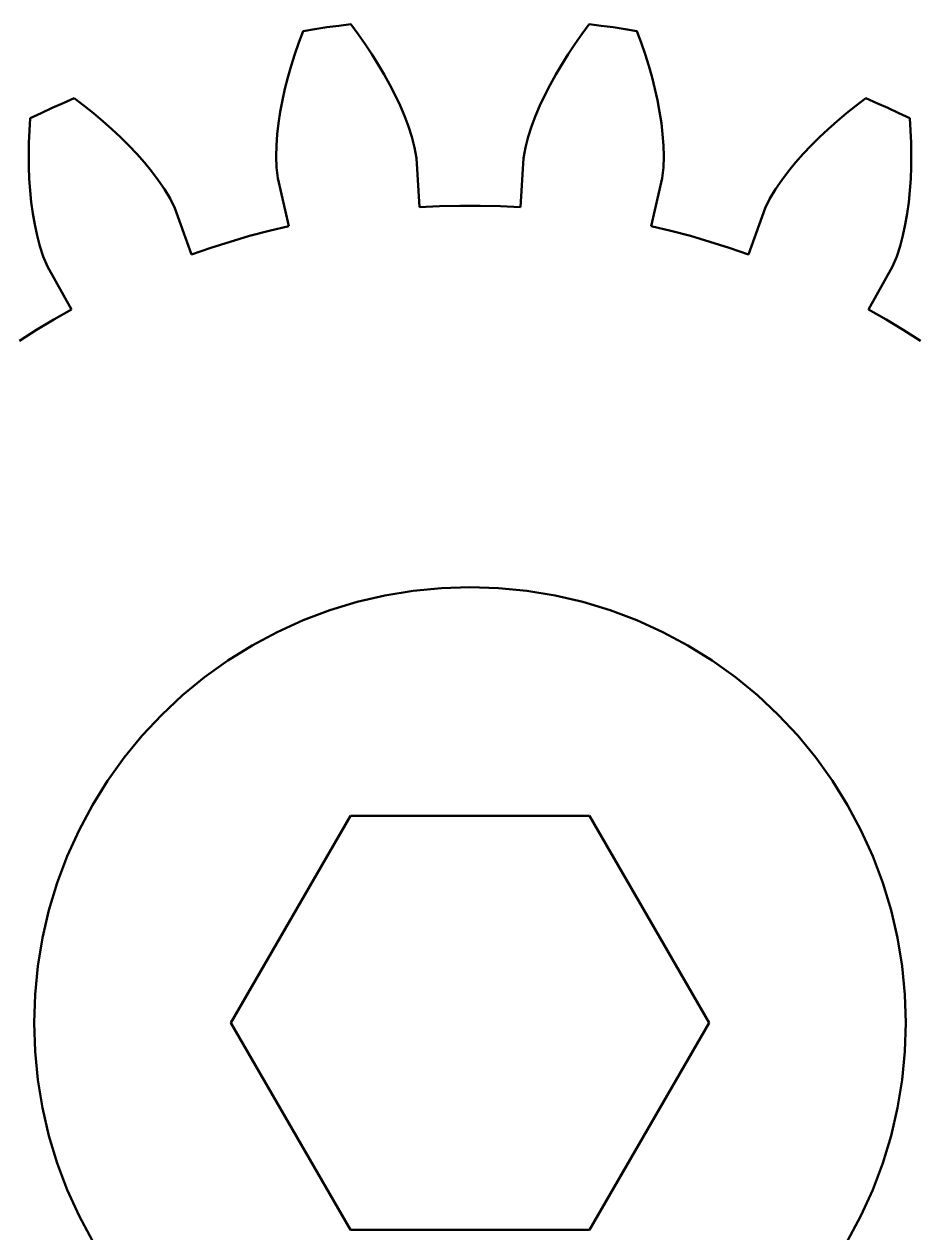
# Model space of a CAD drawing. Header units: millimetres. Extents: x 0 to 297, y 0 to 210.
# Drawn here: x 54.45 to 81.04, y 85.82 to 121.86 of the extents above; entities that cross this region are included whole.
import ezdxf

# ---------------------------------------------------------------- set-up
doc = ezdxf.new("R2010")
doc.units = ezdxf.units.MM
doc.linetypes.add('DASHED', pattern=[1.524, 1.27, -0.254])
doc.layers.add('OCULTA', color=8, linetype='DASHED', lineweight=25)
doc.layers.add('VISIBLE', color=7, linetype='CONTINUOUS', lineweight=50)

msp = doc.modelspace()

# ---------------------------------------------------------------- linework, layer by layer
at = {"layer": 'OCULTA'}
for p, q in [((63.832, 121.819), (64.189, 121.864)), ((64.189, 121.864), (64.409, 121.567)), ((64.189, 121.864), (64.189, 121.864)), ((71.082, 121.567), (71.302, 121.864)), ((71.302, 121.864), (71.659, 121.819)), ((71.302, 121.864), (71.302, 121.864)), ((62.638, 121.313), (62.766, 121.659)), ((62.766, 121.659), (63.12, 121.717)), ((62.766, 121.659), (62.766, 121.659)), ((63.12, 121.717), (63.476, 121.77)), ((63.476, 121.77), (63.832, 121.819)), ((64.409, 121.567), (64.62, 121.269)), ((70.871, 121.269), (71.082, 121.567)), ((71.659, 121.819), (72.015, 121.77)), ((72.015, 121.77), (72.37, 121.717)), ((72.37, 121.717), (72.725, 121.659)), ((72.853, 121.313), (72.725, 121.659)), ((72.725, 121.659), (72.725, 121.659)), ((62.52, 120.967), (62.638, 121.313)), ((64.62, 121.269), (64.82, 120.968)), ((70.671, 120.968), (70.871, 121.269)), ((72.853, 121.313), (72.971, 120.967)), ((62.412, 120.622), (62.52, 120.967)), ((64.82, 120.968), (65.01, 120.665)), ((70.48, 120.665), (70.671, 120.968)), ((73.079, 120.622), (72.971, 120.967)), ((62.315, 120.278), (62.412, 120.622)), ((65.19, 120.361), (65.01, 120.665)), ((70.301, 120.361), (70.48, 120.665)), ((73.176, 120.278), (73.079, 120.622)), ((62.228, 119.935), (62.315, 120.278)), ((65.358, 120.054), (65.19, 120.361)), ((65.515, 119.746), (65.358, 120.054)), ((69.976, 119.746), (70.132, 120.054)), ((70.132, 120.054), (70.301, 120.361)), ((73.262, 119.935), (73.176, 120.278)), ((62.153, 119.594), (62.228, 119.935)), ((65.66, 119.437), (65.515, 119.746)), ((69.831, 119.437), (69.976, 119.746)), ((73.338, 119.594), (73.262, 119.935)), ((54.957, 119.213), (55.283, 119.364)), ((55.283, 119.364), (55.611, 119.512)), ((55.611, 119.512), (55.94, 119.655)), ((55.94, 119.655), (56.235, 119.433)), ((55.94, 119.655), (55.94, 119.655)), ((56.235, 119.433), (56.521, 119.205)), ((62.089, 119.254), (62.153, 119.594)), ((65.791, 119.126), (65.66, 119.437)), ((69.699, 119.126), (69.831, 119.437)), ((73.338, 119.594), (73.401, 119.254)), ((78.969, 119.205), (79.255, 119.433)), ((79.255, 119.433), (79.55, 119.655)), ((79.88, 119.512), (79.55, 119.655)), ((79.55, 119.655), (79.55, 119.655)), ((79.88, 119.512), (80.208, 119.364)), ((80.208, 119.364), (80.534, 119.213)), ((54.607, 118.689), (54.633, 119.058)), ((54.633, 119.058), (54.957, 119.213)), ((54.633, 119.058), (54.633, 119.058)), ((56.799, 118.973), (56.521, 119.205)), ((56.799, 118.973), (57.066, 118.737)), ((62.038, 118.916), (62.089, 119.254)), ((65.791, 119.126), (65.909, 118.813)), ((69.582, 118.813), (69.699, 119.126)), ((73.453, 118.916), (73.401, 119.254)), ((78.424, 118.737), (78.692, 118.973)), ((78.692, 118.973), (78.969, 119.205)), ((80.858, 119.058), (80.534, 119.213)), ((80.858, 119.058), (80.883, 118.689)), ((80.858, 119.058), (80.858, 119.058)), ((54.592, 118.324), (54.607, 118.689)), ((57.324, 118.495), (57.066, 118.737)), ((61.999, 118.581), (62.038, 118.916)), ((66.01, 118.5), (65.909, 118.813)), ((69.481, 118.5), (69.582, 118.813)), ((73.491, 118.581), (73.453, 118.916)), ((78.166, 118.495), (78.424, 118.737)), ((80.899, 118.324), (80.883, 118.689)), ((54.586, 117.963), (54.592, 118.324)), ((57.324, 118.495), (57.572, 118.248)), ((57.81, 117.997), (57.572, 118.248)), ((61.966, 117.918), (61.975, 118.248)), ((61.975, 118.248), (61.999, 118.581)), ((66.092, 118.184), (66.01, 118.5)), ((69.399, 118.184), (69.481, 118.5)), ((73.516, 118.248), (73.491, 118.581)), ((73.525, 117.918), (73.516, 118.248)), ((77.681, 117.997), (77.918, 118.248)), ((77.918, 118.248), (78.166, 118.495)), ((80.905, 117.963), (80.899, 118.324)), ((54.589, 117.605), (54.586, 117.963)), ((57.81, 117.997), (58.035, 117.741)), ((61.976, 117.593), (61.966, 117.918)), ((66.145, 117.867), (66.092, 118.184)), ((69.345, 117.867), (69.399, 118.184)), ((73.515, 117.593), (73.525, 117.918)), ((77.455, 117.741), (77.681, 117.997)), ((80.901, 117.605), (80.905, 117.963)), ((54.603, 117.252), (54.589, 117.605)), ((58.249, 117.48), (58.035, 117.741)), ((62.014, 117.273), (61.976, 117.593)), ((66.236, 116.403), (66.145, 117.867)), ((69.254, 116.403), (69.345, 117.867)), ((73.477, 117.273), (73.515, 117.593)), ((77.241, 117.48), (77.455, 117.741)), ((80.888, 117.252), (80.901, 117.605)), ((54.603, 117.252), (54.627, 116.903)), ((58.249, 117.48), (58.45, 117.213)), ((58.636, 116.94), (58.45, 117.213)), ((62.014, 117.273), (62.339, 115.843)), ((73.151, 115.843), (73.477, 117.273)), ((76.855, 116.94), (77.041, 117.213)), ((77.041, 117.213), (77.241, 117.48)), ((80.864, 116.903), (80.888, 117.252)), ((54.661, 116.559), (54.627, 116.903)), ((58.803, 116.661), (58.636, 116.94)), ((76.688, 116.661), (76.855, 116.94)), ((80.829, 116.559), (80.864, 116.903)), ((54.707, 116.221), (54.661, 116.559)), ((58.803, 116.661), (58.944, 116.372)), ((66.84, 116.433), (67.443, 116.448)), ((67.443, 116.448), (68.047, 116.448)), ((68.047, 116.448), (68.651, 116.433)), ((76.547, 116.372), (76.688, 116.661)), ((80.784, 116.221), (80.829, 116.559)), ((54.765, 115.888), (54.707, 116.221)), ((59.443, 114.993), (58.944, 116.372)), ((66.236, 116.403), (66.84, 116.433)), ((66.236, 116.403), (66.236, 116.403)), ((68.651, 116.433), (69.254, 116.403)), ((69.254, 116.403), (69.254, 116.403)), ((76.047, 114.993), (76.547, 116.372)), ((80.726, 115.888), (80.784, 116.221)), ((54.835, 115.562), (54.765, 115.888)), ((61.752, 115.702), (62.339, 115.843)), ((62.339, 115.843), (62.339, 115.843)), ((73.151, 115.843), (73.739, 115.702)), ((73.151, 115.843), (73.151, 115.843)), ((80.656, 115.562), (80.726, 115.888)), ((54.919, 115.243), (54.835, 115.562)), ((60.014, 115.192), (60.589, 115.376)), ((60.589, 115.376), (61.168, 115.546)), ((61.168, 115.546), (61.752, 115.702)), ((73.739, 115.702), (74.322, 115.546)), ((74.322, 115.546), (74.902, 115.376)), ((74.902, 115.376), (75.477, 115.192)), ((80.571, 115.243), (80.656, 115.562)), ((55.021, 114.934), (54.919, 115.243)), ((59.443, 114.993), (60.014, 115.192)), ((75.477, 115.192), (76.047, 114.993)), ((80.47, 114.934), (80.571, 115.243)), ((55.021, 114.934), (55.147, 114.638)), ((55.862, 113.357), (55.147, 114.638)), ((59.443, 114.993), (59.443, 114.993)), ((76.047, 114.993), (76.047, 114.993)), ((79.629, 113.357), (80.344, 114.638)), ((80.344, 114.638), (80.47, 114.934)), ((55.338, 113.056), (55.862, 113.357)), ((55.862, 113.357), (55.862, 113.357)), ((79.629, 113.357), (80.152, 113.056)), ((79.629, 113.357), (79.629, 113.357)), ((54.822, 112.743), (55.338, 113.056)), ((80.152, 113.056), (80.668, 112.743)), ((54.314, 112.416), (54.822, 112.743)), ((80.668, 112.743), (81.176, 112.416)), ((60.615, 92.075), (64.18, 98.25)), ((64.18, 98.25), (64.18, 98.25)), ((64.18, 98.25), (71.31, 98.25)), ((71.31, 98.25), (74.876, 92.075)), ((71.31, 98.25), (71.31, 98.25)), ((64.18, 85.9), (60.615, 92.075)), ((60.615, 92.075), (60.615, 92.075)), ((71.31, 85.9), (74.876, 92.075)), ((74.876, 92.075), (74.876, 92.075)), ((64.18, 85.9), (64.18, 85.9)), ((64.18, 85.9), (71.31, 85.9)), ((71.31, 85.9), (71.31, 85.9))]:
    msp.add_line(p, q, dxfattribs=at)
at = {"layer": 'VISIBLE'}
for p, q in [((63.832, 121.819), (64.189, 121.864)), ((63.832, 121.819), (64.189, 121.864)), ((64.189, 121.864), (64.409, 121.567)), ((64.189, 121.864), (64.189, 121.864)), ((64.189, 121.864), (64.189, 121.864)), ((64.189, 121.864), (64.409, 121.567)), ((71.082, 121.567), (71.302, 121.864)), ((71.082, 121.567), (71.302, 121.864)), ((71.302, 121.864), (71.659, 121.819)), ((71.302, 121.864), (71.302, 121.864)), ((71.302, 121.864), (71.302, 121.864)), ((71.302, 121.864), (71.659, 121.819)), ((62.638, 121.313), (62.766, 121.659)), ((62.638, 121.313), (62.766, 121.659)), ((62.766, 121.659), (63.12, 121.717)), ((62.766, 121.659), (63.12, 121.717)), ((62.766, 121.659), (62.766, 121.659)), ((62.766, 121.659), (62.766, 121.659)), ((63.12, 121.717), (63.476, 121.77)), ((63.12, 121.717), (63.476, 121.77)), ((63.12, 121.717), (63.12, 121.717)), ((63.476, 121.77), (63.832, 121.819)), ((63.476, 121.77), (63.832, 121.819)), ((63.476, 121.77), (63.476, 121.77)), ((63.832, 121.819), (63.832, 121.819)), ((64.409, 121.567), (64.62, 121.269)), ((64.409, 121.567), (64.409, 121.567)), ((64.409, 121.567), (64.62, 121.269)), ((70.871, 121.269), (71.082, 121.567)), ((70.871, 121.269), (71.082, 121.567)), ((71.082, 121.567), (71.082, 121.567)), ((71.659, 121.819), (72.015, 121.77)), ((71.659, 121.819), (71.659, 121.819)), ((71.659, 121.819), (72.015, 121.77)), ((72.015, 121.77), (72.37, 121.717)), ((72.015, 121.77), (72.015, 121.77)), ((72.015, 121.77), (72.37, 121.717)), ((72.37, 121.717), (72.725, 121.659)), ((72.37, 121.717), (72.37, 121.717)), ((72.37, 121.717), (72.725, 121.659)), ((72.853, 121.313), (72.725, 121.659)), ((72.725, 121.659), (72.725, 121.659)), ((72.725, 121.659), (72.725, 121.659)), ((72.725, 121.659), (72.853, 121.313)), ((62.52, 120.967), (62.638, 121.313)), ((62.52, 120.967), (62.638, 121.313)), ((62.638, 121.313), (62.638, 121.313)), ((64.62, 121.269), (64.82, 120.968)), ((64.62, 121.269), (64.62, 121.269)), ((64.62, 121.269), (64.82, 120.968)), ((70.671, 120.968), (70.871, 121.269)), ((70.671, 120.968), (70.871, 121.269)), ((70.871, 121.269), (70.871, 121.269)), ((72.853, 121.313), (72.971, 120.967)), ((72.853, 121.313), (72.853, 121.313)), ((72.853, 121.313), (72.971, 120.967)), ((62.412, 120.622), (62.52, 120.967)), ((62.412, 120.622), (62.52, 120.967)), ((62.52, 120.967), (62.52, 120.967)), ((64.82, 120.968), (65.01, 120.665)), ((64.82, 120.968), (64.82, 120.968)), ((64.82, 120.968), (65.01, 120.665)), ((70.48, 120.665), (70.671, 120.968)), ((70.48, 120.665), (70.671, 120.968)), ((70.671, 120.968), (70.671, 120.968)), ((73.079, 120.622), (72.971, 120.967)), ((72.971, 120.967), (72.971, 120.967)), ((72.971, 120.967), (73.079, 120.622)), ((62.315, 120.278), (62.412, 120.622)), ((62.315, 120.278), (62.412, 120.622)), ((62.412, 120.622), (62.412, 120.622)), ((65.19, 120.361), (65.01, 120.665)), ((65.01, 120.665), (65.01, 120.665)), ((65.01, 120.665), (65.19, 120.361)), ((70.301, 120.361), (70.48, 120.665)), ((70.301, 120.361), (70.48, 120.665)), ((70.48, 120.665), (70.48, 120.665)), ((73.176, 120.278), (73.079, 120.622)), ((73.079, 120.622), (73.079, 120.622)), ((73.079, 120.622), (73.176, 120.278)), ((62.228, 119.935), (62.315, 120.278)), ((62.228, 119.935), (62.315, 120.278)), ((62.315, 120.278), (62.315, 120.278)), ((65.358, 120.054), (65.19, 120.361)), ((65.19, 120.361), (65.19, 120.361)), ((65.19, 120.361), (65.358, 120.054)), ((65.515, 119.746), (65.358, 120.054)), ((65.358, 120.054), (65.358, 120.054)), ((65.358, 120.054), (65.515, 119.746)), ((69.976, 119.746), (70.132, 120.054)), ((69.976, 119.746), (70.132, 120.054)), ((70.132, 120.054), (70.301, 120.361)), ((70.132, 120.054), (70.301, 120.361)), ((70.132, 120.054), (70.132, 120.054)), ((70.301, 120.361), (70.301, 120.361)), ((73.262, 119.935), (73.176, 120.278)), ((73.176, 120.278), (73.176, 120.278)), ((73.176, 120.278), (73.262, 119.935)), ((62.153, 119.594), (62.228, 119.935)), ((62.153, 119.594), (62.228, 119.935)), ((62.228, 119.935), (62.228, 119.935)), ((65.66, 119.437), (65.515, 119.746)), ((65.515, 119.746), (65.515, 119.746)), ((65.515, 119.746), (65.66, 119.437)), ((69.831, 119.437), (69.976, 119.746)), ((69.831, 119.437), (69.976, 119.746)), ((69.976, 119.746), (69.976, 119.746)), ((73.338, 119.594), (73.262, 119.935)), ((73.262, 119.935), (73.262, 119.935)), ((73.262, 119.935), (73.338, 119.594)), ((54.957, 119.213), (55.283, 119.364)), ((54.957, 119.213), (55.283, 119.364)), ((55.283, 119.364), (55.611, 119.512)), ((55.283, 119.364), (55.611, 119.512)), ((55.283, 119.364), (55.283, 119.364)), ((55.611, 119.512), (55.94, 119.655)), ((55.611, 119.512), (55.94, 119.655)), ((55.611, 119.512), (55.611, 119.512)), ((55.94, 119.655), (56.235, 119.433)), ((55.94, 119.655), (55.94, 119.655)), ((55.94, 119.655), (55.94, 119.655)), ((55.94, 119.655), (56.235, 119.433)), ((56.235, 119.433), (56.521, 119.205)), ((56.235, 119.433), (56.235, 119.433)), ((56.235, 119.433), (56.521, 119.205)), ((62.089, 119.254), (62.153, 119.594)), ((62.089, 119.254), (62.153, 119.594)), ((62.153, 119.594), (62.153, 119.594)), ((65.791, 119.126), (65.66, 119.437)), ((65.66, 119.437), (65.66, 119.437)), ((65.66, 119.437), (65.791, 119.126)), ((69.699, 119.126), (69.831, 119.437)), ((69.699, 119.126), (69.831, 119.437)), ((69.831, 119.437), (69.831, 119.437)), ((73.338, 119.594), (73.401, 119.254)), ((73.338, 119.594), (73.338, 119.594)), ((73.338, 119.594), (73.401, 119.254)), ((78.969, 119.205), (79.255, 119.433)), ((78.969, 119.205), (79.255, 119.433)), ((79.255, 119.433), (79.55, 119.655)), ((79.255, 119.433), (79.55, 119.655)), ((79.255, 119.433), (79.255, 119.433)), ((79.88, 119.512), (79.55, 119.655)), ((79.55, 119.655), (79.55, 119.655)), ((79.55, 119.655), (79.55, 119.655)), ((79.55, 119.655), (79.88, 119.512)), ((79.88, 119.512), (80.208, 119.364)), ((79.88, 119.512), (79.88, 119.512)), ((79.88, 119.512), (80.208, 119.364)), ((80.208, 119.364), (80.534, 119.213)), ((80.208, 119.364), (80.208, 119.364)), ((80.208, 119.364), (80.534, 119.213)), ((54.607, 118.689), (54.633, 119.058)), ((54.607, 118.689), (54.633, 119.058)), ((54.633, 119.058), (54.957, 119.213)), ((54.633, 119.058), (54.957, 119.213)), ((54.633, 119.058), (54.633, 119.058)), ((54.633, 119.058), (54.633, 119.058)), ((54.957, 119.213), (54.957, 119.213)), ((56.799, 118.973), (56.521, 119.205)), ((56.521, 119.205), (56.521, 119.205)), ((56.521, 119.205), (56.799, 118.973)), ((56.799, 118.973), (57.066, 118.737)), ((56.799, 118.973), (56.799, 118.973)), ((56.799, 118.973), (57.066, 118.737)), ((62.038, 118.916), (62.089, 119.254)), ((62.038, 118.916), (62.089, 119.254)), ((62.089, 119.254), (62.089, 119.254)), ((65.791, 119.126), (65.909, 118.813)), ((65.791, 119.126), (65.791, 119.126)), ((65.791, 119.126), (65.909, 118.813)), ((69.582, 118.813), (69.699, 119.126)), ((69.582, 118.813), (69.699, 119.126)), ((69.699, 119.126), (69.699, 119.126)), ((73.453, 118.916), (73.401, 119.254)), ((73.401, 119.254), (73.401, 119.254)), ((73.401, 119.254), (73.453, 118.916)), ((78.424, 118.737), (78.692, 118.973)), ((78.424, 118.737), (78.692, 118.973)), ((78.692, 118.973), (78.969, 119.205)), ((78.692, 118.973), (78.969, 119.205)), ((78.692, 118.973), (78.692, 118.973)), ((78.969, 119.205), (78.969, 119.205)), ((80.858, 119.058), (80.534, 119.213)), ((80.534, 119.213), (80.534, 119.213)), ((80.534, 119.213), (80.858, 119.058)), ((80.858, 119.058), (80.883, 118.689)), ((80.858, 119.058), (80.858, 119.058)), ((80.858, 119.058), (80.858, 119.058)), ((80.858, 119.058), (80.883, 118.689)), ((54.592, 118.324), (54.607, 118.689)), ((54.592, 118.324), (54.607, 118.689)), ((54.607, 118.689), (54.607, 118.689)), ((57.324, 118.495), (57.066, 118.737)), ((57.066, 118.737), (57.066, 118.737)), ((57.066, 118.737), (57.324, 118.495)), ((61.999, 118.581), (62.038, 118.916)), ((61.999, 118.581), (62.038, 118.916)), ((62.038, 118.916), (62.038, 118.916)), ((66.01, 118.5), (65.909, 118.813)), ((65.909, 118.813), (65.909, 118.813)), ((65.909, 118.813), (66.01, 118.5)), ((69.481, 118.5), (69.582, 118.813)), ((69.481, 118.5), (69.582, 118.813)), ((69.582, 118.813), (69.582, 118.813)), ((73.491, 118.581), (73.453, 118.916)), ((73.453, 118.916), (73.453, 118.916)), ((73.453, 118.916), (73.491, 118.581)), ((78.166, 118.495), (78.424, 118.737)), ((78.166, 118.495), (78.424, 118.737)), ((78.424, 118.737), (78.424, 118.737)), ((80.899, 118.324), (80.883, 118.689)), ((80.883, 118.689), (80.883, 118.689)), ((80.883, 118.689), (80.899, 118.324)), ((54.586, 117.963), (54.592, 118.324)), ((54.586, 117.963), (54.592, 118.324)), ((54.592, 118.324), (54.592, 118.324)), ((57.324, 118.495), (57.572, 118.248)), ((57.324, 118.495), (57.324, 118.495)), ((57.324, 118.495), (57.572, 118.248)), ((57.81, 117.997), (57.572, 118.248)), ((57.572, 118.248), (57.572, 118.248)), ((57.572, 118.248), (57.81, 117.997)), ((61.966, 117.918), (61.975, 118.248)), ((61.966, 117.918), (61.975, 118.248)), ((61.975, 118.248), (61.999, 118.581)), ((61.975, 118.248), (61.999, 118.581)), ((61.975, 118.248), (61.975, 118.248)), ((61.999, 118.581), (61.999, 118.581)), ((66.092, 118.184), (66.01, 118.5)), ((66.01, 118.5), (66.01, 118.5)), ((66.01, 118.5), (66.092, 118.184)), ((69.399, 118.184), (69.481, 118.5)), ((69.399, 118.184), (69.481, 118.5)), ((69.481, 118.5), (69.481, 118.5)), ((73.516, 118.248), (73.491, 118.581)), ((73.491, 118.581), (73.491, 118.581)), ((73.491, 118.581), (73.516, 118.248)), ((73.525, 117.918), (73.516, 118.248)), ((73.516, 118.248), (73.516, 118.248)), ((73.516, 118.248), (73.525, 117.918)), ((77.681, 117.997), (77.918, 118.248)), ((77.681, 117.997), (77.918, 118.248)), ((77.918, 118.248), (78.166, 118.495)), ((77.918, 118.248), (78.166, 118.495)), ((77.918, 118.248), (77.918, 118.248)), ((78.166, 118.495), (78.166, 118.495)), ((80.905, 117.963), (80.899, 118.324)), ((80.899, 118.324), (80.899, 118.324)), ((80.899, 118.324), (80.905, 117.963)), ((54.589, 117.605), (54.586, 117.963)), ((54.589, 117.605), (54.586, 117.963)), ((54.586, 117.963), (54.586, 117.963)), ((57.81, 117.997), (58.035, 117.741)), ((57.81, 117.997), (57.81, 117.997)), ((57.81, 117.997), (58.035, 117.741)), ((61.976, 117.593), (61.966, 117.918)), ((61.976, 117.593), (61.966, 117.918)), ((61.966, 117.918), (61.966, 117.918)), ((66.145, 117.867), (66.092, 118.184)), ((66.092, 118.184), (66.092, 118.184)), ((66.092, 118.184), (66.145, 117.867)), ((69.345, 117.867), (69.399, 118.184)), ((69.345, 117.867), (69.399, 118.184)), ((69.399, 118.184), (69.399, 118.184)), ((73.515, 117.593), (73.525, 117.918)), ((73.525, 117.918), (73.515, 117.593)), ((73.525, 117.918), (73.525, 117.918)), ((77.455, 117.741), (77.681, 117.997)), ((77.455, 117.741), (77.681, 117.997)), ((77.681, 117.997), (77.681, 117.997)), ((80.901, 117.605), (80.905, 117.963)), ((80.905, 117.963), (80.901, 117.605)), ((80.905, 117.963), (80.905, 117.963)), ((54.603, 117.252), (54.589, 117.605)), ((54.603, 117.252), (54.589, 117.605)), ((54.589, 117.605), (54.589, 117.605)), ((58.249, 117.48), (58.035, 117.741)), ((58.035, 117.741), (58.035, 117.741)), ((58.035, 117.741), (58.249, 117.48)), ((62.014, 117.273), (61.976, 117.593)), ((62.014, 117.273), (61.976, 117.593)), ((61.976, 117.593), (61.976, 117.593)), ((66.236, 116.403), (66.145, 117.867)), ((66.145, 117.867), (66.145, 117.867)), ((66.145, 117.867), (66.236, 116.404)), ((69.254, 116.403), (69.345, 117.867)), ((69.254, 116.404), (69.345, 117.867)), ((69.345, 117.867), (69.345, 117.867)), ((73.477, 117.273), (73.515, 117.593)), ((73.515, 117.593), (73.477, 117.273)), ((73.515, 117.593), (73.515, 117.593)), ((77.241, 117.48), (77.455, 117.741)), ((77.241, 117.48), (77.455, 117.741)), ((77.455, 117.741), (77.455, 117.741)), ((80.888, 117.252), (80.901, 117.605)), ((80.901, 117.605), (80.888, 117.252)), ((80.901, 117.605), (80.901, 117.605)), ((54.603, 117.252), (54.627, 116.903)), ((54.627, 116.903), (54.603, 117.252)), ((54.603, 117.252), (54.603, 117.252)), ((58.249, 117.48), (58.45, 117.213)), ((58.249, 117.48), (58.249, 117.48)), ((58.249, 117.48), (58.45, 117.213)), ((58.636, 116.94), (58.45, 117.213)), ((58.45, 117.213), (58.45, 117.213)), ((58.45, 117.213), (58.636, 116.94)), ((62.014, 117.273), (62.339, 115.843)), ((62.339, 115.843), (62.014, 117.273)), ((62.014, 117.273), (62.014, 117.273)), ((73.151, 115.843), (73.477, 117.273)), ((73.477, 117.273), (73.151, 115.843)), ((73.477, 117.273), (73.477, 117.273)), ((76.855, 116.94), (77.041, 117.213)), ((76.855, 116.94), (77.041, 117.213)), ((77.041, 117.213), (77.241, 117.48)), ((77.041, 117.213), (77.241, 117.48)), ((77.041, 117.213), (77.041, 117.213)), ((77.241, 117.48), (77.241, 117.48)), ((80.864, 116.903), (80.888, 117.252)), ((80.888, 117.252), (80.864, 116.903)), ((80.888, 117.252), (80.888, 117.252)), ((54.661, 116.559), (54.627, 116.903)), ((54.661, 116.559), (54.627, 116.903)), ((54.627, 116.903), (54.627, 116.903)), ((58.803, 116.661), (58.636, 116.94)), ((58.636, 116.94), (58.636, 116.94)), ((58.636, 116.94), (58.803, 116.661)), ((76.688, 116.661), (76.855, 116.94)), ((76.688, 116.661), (76.855, 116.94)), ((76.855, 116.94), (76.855, 116.94)), ((80.829, 116.559), (80.864, 116.903)), ((80.864, 116.903), (80.829, 116.559)), ((80.864, 116.903), (80.864, 116.903)), ((54.707, 116.221), (54.661, 116.559)), ((54.707, 116.221), (54.661, 116.559)), ((54.661, 116.559), (54.661, 116.559)), ((58.803, 116.661), (58.944, 116.372)), ((58.803, 116.661), (58.803, 116.661)), ((58.803, 116.661), (58.944, 116.372)), ((66.84, 116.433), (67.443, 116.448)), ((66.84, 116.433), (67.443, 116.448)), ((67.443, 116.448), (68.047, 116.448)), ((67.443, 116.448), (67.443, 116.448)), ((67.443, 116.448), (68.047, 116.448)), ((68.047, 116.448), (68.651, 116.433)), ((68.047, 116.448), (68.047, 116.448)), ((68.047, 116.448), (68.651, 116.433)), ((76.547, 116.372), (76.688, 116.661)), ((76.547, 116.372), (76.688, 116.661)), ((76.688, 116.661), (76.688, 116.661)), ((80.784, 116.221), (80.829, 116.559)), ((80.829, 116.559), (80.784, 116.221)), ((80.829, 116.559), (80.829, 116.559)), ((54.765, 115.888), (54.707, 116.221)), ((54.765, 115.888), (54.707, 116.221)), ((54.707, 116.221), (54.707, 116.221)), ((59.443, 114.993), (58.944, 116.372)), ((58.944, 116.372), (58.944, 116.372)), ((58.944, 116.372), (59.443, 114.993)), ((66.236, 116.403), (66.84, 116.433)), ((66.236, 116.403), (66.84, 116.433)), ((66.236, 116.404), (66.236, 116.404)), ((66.236, 116.404), (66.236, 116.403)), ((66.236, 116.403), (66.236, 116.403)), ((66.236, 116.403), (66.236, 116.403)), ((66.236, 116.403), (66.236, 116.403)), ((66.236, 116.403), (66.236, 116.403)), ((66.236, 116.403), (66.236, 116.403)), ((66.236, 116.403), (66.236, 116.403)), ((66.236, 116.403), (66.236, 116.403)), ((66.236, 116.403), (66.236, 116.403)), ((66.236, 116.403), (66.236, 116.403)), ((66.236, 116.403), (66.236, 116.403)), ((66.236, 116.403), (66.236, 116.403)), ((66.236, 116.403), (66.236, 116.403)), ((66.236, 116.403), (66.236, 116.403)), ((66.236, 116.403), (66.236, 116.403)), ((66.84, 116.433), (66.84, 116.433)), ((68.651, 116.433), (69.254, 116.403)), ((68.651, 116.433), (68.651, 116.433)), ((68.651, 116.433), (69.254, 116.403)), ((69.254, 116.403), (69.254, 116.403)), ((69.254, 116.403), (69.254, 116.403)), ((69.254, 116.403), (69.254, 116.403)), ((69.254, 116.403), (69.254, 116.403)), ((69.254, 116.403), (69.254, 116.403)), ((69.254, 116.403), (69.254, 116.403)), ((69.254, 116.403), (69.254, 116.403)), ((69.254, 116.403), (69.254, 116.403)), ((69.254, 116.403), (69.254, 116.403)), ((69.254, 116.403), (69.254, 116.403)), ((69.254, 116.403), (69.254, 116.404)), ((69.254, 116.404), (69.254, 116.404)), ((69.254, 116.403), (69.254, 116.403)), ((69.254, 116.403), (69.254, 116.403)), ((69.254, 116.403), (69.254, 116.403)), ((69.254, 116.403), (69.254, 116.403)), ((76.047, 114.993), (76.547, 116.372)), ((76.047, 114.993), (76.547, 116.372)), ((76.547, 116.372), (76.547, 116.372)), ((80.726, 115.888), (80.784, 116.221)), ((80.784, 116.221), (80.726, 115.888)), ((80.784, 116.221), (80.784, 116.221)), ((54.835, 115.562), (54.765, 115.888)), ((54.835, 115.562), (54.765, 115.888)), ((54.765, 115.888), (54.765, 115.888)), ((61.752, 115.702), (62.339, 115.843)), ((61.752, 115.702), (62.339, 115.843)), ((62.339, 115.843), (62.339, 115.843)), ((62.339, 115.843), (62.339, 115.843)), ((62.339, 115.843), (62.339, 115.843)), ((62.339, 115.843), (62.339, 115.843)), ((62.339, 115.843), (62.339, 115.843)), ((62.339, 115.843), (62.339, 115.843)), ((62.339, 115.843), (62.339, 115.843)), ((62.339, 115.843), (62.339, 115.843)), ((62.339, 115.843), (62.339, 115.843)), ((62.339, 115.843), (62.339, 115.843)), ((62.339, 115.843), (62.339, 115.843)), ((62.339, 115.843), (62.339, 115.843)), ((62.339, 115.843), (62.339, 115.843)), ((62.339, 115.843), (62.339, 115.843)), ((62.339, 115.843), (62.339, 115.843)), ((62.339, 115.843), (62.339, 115.843)), ((73.151, 115.843), (73.739, 115.702)), ((73.151, 115.843), (73.151, 115.843)), ((73.151, 115.843), (73.151, 115.843)), ((73.151, 115.843), (73.151, 115.843)), ((73.151, 115.843), (73.151, 115.843)), ((73.151, 115.843), (73.151, 115.843)), ((73.151, 115.843), (73.151, 115.843)), ((73.151, 115.843), (73.151, 115.843)), ((73.151, 115.843), (73.151, 115.843)), ((73.151, 115.843), (73.151, 115.843)), ((73.151, 115.843), (73.151, 115.843)), ((73.151, 115.843), (73.151, 115.843)), ((73.151, 115.843), (73.151, 115.843)), ((73.151, 115.843), (73.151, 115.843)), ((73.151, 115.843), (73.151, 115.843)), ((73.151, 115.843), (73.151, 115.843)), ((73.151, 115.843), (73.151, 115.843)), ((73.151, 115.843), (73.739, 115.702)), ((80.656, 115.562), (80.726, 115.888)), ((80.726, 115.888), (80.656, 115.562)), ((80.726, 115.888), (80.726, 115.888)), ((54.919, 115.243), (54.835, 115.562)), ((54.919, 115.243), (54.835, 115.562)), ((54.835, 115.562), (54.835, 115.562)), ((60.014, 115.192), (60.589, 115.376)), ((60.014, 115.192), (60.589, 115.376)), ((60.589, 115.376), (61.168, 115.546)), ((60.589, 115.376), (61.168, 115.546)), ((60.589, 115.376), (60.589, 115.376)), ((61.168, 115.546), (61.752, 115.702)), ((61.168, 115.546), (61.752, 115.702)), ((61.168, 115.546), (61.168, 115.546)), ((61.752, 115.702), (61.752, 115.702)), ((73.739, 115.702), (74.322, 115.546)), ((73.739, 115.702), (73.739, 115.702)), ((73.739, 115.702), (74.322, 115.546)), ((74.322, 115.546), (74.902, 115.376)), ((74.322, 115.546), (74.322, 115.546)), ((74.322, 115.546), (74.902, 115.376)), ((74.902, 115.376), (75.477, 115.192)), ((74.902, 115.376), (74.902, 115.376)), ((74.902, 115.376), (75.477, 115.192)), ((80.571, 115.243), (80.656, 115.562)), ((80.656, 115.562), (80.571, 115.243)), ((80.656, 115.562), (80.656, 115.562)), ((55.021, 114.934), (54.919, 115.243)), ((55.021, 114.934), (54.919, 115.243)), ((54.919, 115.243), (54.919, 115.243)), ((59.443, 114.993), (60.014, 115.192)), ((59.443, 114.993), (60.014, 115.192)), ((60.014, 115.192), (60.014, 115.192)), ((75.477, 115.192), (76.047, 114.993)), ((75.477, 115.192), (75.477, 115.192)), ((75.477, 115.192), (76.047, 114.993)), ((80.47, 114.934), (80.571, 115.243)), ((80.571, 115.243), (80.47, 114.934)), ((80.571, 115.243), (80.571, 115.243)), ((55.021, 114.934), (55.147, 114.638)), ((55.147, 114.638), (55.021, 114.934)), ((55.021, 114.934), (55.021, 114.934)), ((55.862, 113.357), (55.147, 114.638)), ((55.862, 113.357), (55.147, 114.638)), ((55.147, 114.638), (55.147, 114.638)), ((59.443, 114.993), (59.443, 114.993)), ((59.443, 114.993), (59.443, 114.993)), ((59.443, 114.993), (59.443, 114.993)), ((59.443, 114.993), (59.443, 114.993)), ((59.443, 114.993), (59.443, 114.993)), ((59.443, 114.993), (59.443, 114.993)), ((59.443, 114.993), (59.443, 114.993)), ((59.443, 114.993), (59.443, 114.993)), ((59.443, 114.993), (59.443, 114.993)), ((59.443, 114.993), (59.443, 114.993)), ((59.443, 114.993), (59.443, 114.993)), ((59.443, 114.993), (59.443, 114.993)), ((59.443, 114.993), (59.443, 114.993)), ((59.443, 114.993), (59.443, 114.993)), ((59.443, 114.993), (59.443, 114.993)), ((59.443, 114.993), (59.443, 114.993)), ((76.047, 114.993), (76.047, 114.993)), ((76.047, 114.993), (76.047, 114.993)), ((76.047, 114.993), (76.047, 114.993)), ((76.047, 114.993), (76.047, 114.993)), ((76.047, 114.993), (76.047, 114.993)), ((76.047, 114.993), (76.047, 114.993)), ((76.047, 114.993), (76.047, 114.993)), ((76.047, 114.993), (76.047, 114.993)), ((76.047, 114.993), (76.047, 114.993)), ((76.047, 114.993), (76.047, 114.993)), ((76.047, 114.993), (76.047, 114.993)), ((76.047, 114.993), (76.047, 114.993)), ((76.047, 114.993), (76.047, 114.993)), ((76.047, 114.993), (76.047, 114.993)), ((76.047, 114.993), (76.047, 114.993)), ((76.047, 114.993), (76.047, 114.993)), ((79.629, 113.357), (80.344, 114.638)), ((80.344, 114.638), (79.629, 113.357)), ((80.344, 114.638), (80.47, 114.934)), ((80.47, 114.934), (80.344, 114.638)), ((80.344, 114.638), (80.344, 114.638)), ((80.47, 114.934), (80.47, 114.934)), ((55.338, 113.056), (55.862, 113.357)), ((55.338, 113.056), (55.862, 113.357)), ((55.862, 113.357), (55.862, 113.357)), ((55.862, 113.357), (55.862, 113.357)), ((55.862, 113.357), (55.862, 113.357)), ((55.862, 113.357), (55.862, 113.357)), ((55.862, 113.357), (55.862, 113.357)), ((55.862, 113.357), (55.862, 113.357)), ((55.862, 113.357), (55.862, 113.357)), ((55.862, 113.357), (55.862, 113.357)), ((55.862, 113.357), (55.862, 113.357)), ((55.862, 113.357), (55.862, 113.357)), ((55.862, 113.357), (55.862, 113.357)), ((55.862, 113.357), (55.862, 113.357)), ((55.862, 113.357), (55.862, 113.357)), ((55.862, 113.357), (55.862, 113.357)), ((55.862, 113.357), (55.862, 113.357)), ((55.862, 113.357), (55.862, 113.357)), ((79.629, 113.357), (80.152, 113.056)), ((79.629, 113.357), (79.629, 113.357)), ((79.629, 113.357), (79.629, 113.357)), ((79.629, 113.357), (79.629, 113.357)), ((79.629, 113.357), (79.629, 113.357)), ((79.629, 113.357), (79.629, 113.357)), ((79.629, 113.357), (79.629, 113.357)), ((79.629, 113.357), (79.629, 113.357)), ((79.629, 113.357), (79.629, 113.357)), ((79.629, 113.357), (79.629, 113.357)), ((79.629, 113.357), (79.629, 113.357)), ((79.629, 113.357), (79.629, 113.357)), ((79.629, 113.357), (79.629, 113.357)), ((79.629, 113.357), (79.629, 113.357)), ((79.629, 113.357), (79.629, 113.357)), ((79.629, 113.357), (79.629, 113.357)), ((79.629, 113.357), (79.629, 113.357)), ((79.629, 113.357), (80.152, 113.056)), ((54.822, 112.743), (55.338, 113.056)), ((54.822, 112.743), (55.338, 113.056)), ((55.338, 113.056), (55.338, 113.056)), ((80.152, 113.056), (80.668, 112.743)), ((80.152, 113.056), (80.152, 113.056)), ((80.152, 113.056), (80.668, 112.743)), ((54.314, 112.416), (54.822, 112.743)), ((54.314, 112.416), (54.822, 112.743)), ((54.822, 112.743), (54.822, 112.743)), ((80.668, 112.743), (81.176, 112.416)), ((80.668, 112.743), (80.668, 112.743)), ((80.668, 112.743), (81.176, 112.416)), ((65.209, 104.825), (66.048, 104.964)), ((65.209, 104.825), (66.048, 104.964)), ((66.048, 104.964), (66.895, 105.047)), ((66.048, 104.964), (66.895, 105.047)), ((66.895, 105.047), (67.745, 105.075)), ((66.895, 105.047), (67.745, 105.075)), ((67.745, 105.075), (68.596, 105.047)), ((67.745, 105.075), (68.596, 105.047)), ((68.596, 105.047), (69.442, 104.964)), ((68.596, 105.047), (69.442, 104.964)), ((69.442, 104.964), (70.282, 104.825)), ((69.442, 104.964), (70.282, 104.825)), ((63.567, 104.385), (64.381, 104.632)), ((63.567, 104.385), (64.381, 104.632)), ((64.381, 104.632), (65.209, 104.825)), ((64.381, 104.632), (65.209, 104.825)), ((70.282, 104.825), (71.11, 104.632)), ((70.282, 104.825), (71.11, 104.632)), ((71.11, 104.632), (71.924, 104.385)), ((71.11, 104.632), (71.924, 104.385)), ((62.77, 104.086), (63.567, 104.385)), ((62.77, 104.086), (63.567, 104.385)), ((71.924, 104.385), (72.72, 104.086)), ((71.924, 104.385), (72.72, 104.086)), ((61.996, 103.735), (62.77, 104.086)), ((61.996, 103.735), (62.77, 104.086)), ((72.72, 104.086), (73.495, 103.735)), ((72.72, 104.086), (73.495, 103.735)), ((61.245, 103.334), (61.996, 103.735)), ((61.245, 103.334), (61.996, 103.735)), ((73.495, 103.735), (74.245, 103.334)), ((73.495, 103.735), (74.245, 103.334)), ((60.523, 102.884), (61.245, 103.334)), ((60.523, 102.884), (61.245, 103.334)), ((74.968, 102.884), (74.245, 103.334)), ((74.968, 102.884), (74.245, 103.334)), ((59.831, 102.389), (60.523, 102.884)), ((59.831, 102.389), (60.523, 102.884)), ((74.968, 102.884), (75.659, 102.389)), ((74.968, 102.884), (75.659, 102.389)), ((59.174, 101.849), (59.831, 102.389)), ((59.174, 101.849), (59.831, 102.389)), ((75.659, 102.389), (76.317, 101.849)), ((75.659, 102.389), (76.317, 101.849)), ((58.553, 101.268), (59.174, 101.849)), ((58.553, 101.268), (59.174, 101.849)), ((76.938, 101.268), (76.317, 101.849)), ((76.938, 101.268), (76.317, 101.849)), ((57.971, 100.647), (58.553, 101.268)), ((57.971, 100.647), (58.553, 101.268)), ((76.938, 101.268), (77.519, 100.647)), ((76.938, 101.268), (77.519, 100.647)), ((57.432, 99.989), (57.971, 100.647)), ((57.432, 99.989), (57.971, 100.647)), ((77.519, 100.647), (78.059, 99.989)), ((77.519, 100.647), (78.059, 99.989)), ((56.936, 99.298), (57.432, 99.989)), ((56.936, 99.298), (57.432, 99.989)), ((78.554, 99.298), (78.059, 99.989)), ((78.554, 99.298), (78.059, 99.989)), ((56.487, 98.575), (56.936, 99.298)), ((56.487, 98.575), (56.936, 99.298)), ((78.554, 99.298), (79.004, 98.575)), ((78.554, 99.298), (79.004, 98.575)), ((56.086, 97.825), (56.487, 98.575)), ((56.086, 97.825), (56.487, 98.575)), ((79.405, 97.825), (79.004, 98.575)), ((79.405, 97.825), (79.004, 98.575)), ((60.615, 92.075), (64.18, 98.25)), ((64.18, 98.25), (60.615, 92.075)), ((64.18, 98.25), (71.31, 98.25)), ((64.18, 98.25), (64.18, 98.25)), ((64.18, 98.25), (64.18, 98.25)), ((64.18, 98.25), (64.18, 98.25)), ((64.18, 98.25), (64.18, 98.25)), ((64.18, 98.25), (64.18, 98.25)), ((64.18, 98.25), (64.18, 98.25)), ((64.18, 98.25), (64.18, 98.25)), ((64.18, 98.25), (64.18, 98.25)), ((64.18, 98.25), (64.18, 98.25)), ((64.18, 98.25), (64.18, 98.25)), ((64.18, 98.25), (64.18, 98.25)), ((71.31, 98.25), (64.18, 98.25)), ((71.31, 98.25), (74.876, 92.075)), ((74.876, 92.075), (71.31, 98.25)), ((71.31, 98.25), (71.31, 98.25)), ((71.31, 98.25), (71.31, 98.25)), ((71.31, 98.25), (71.31, 98.25)), ((71.31, 98.25), (71.31, 98.25)), ((71.31, 98.25), (71.31, 98.25)), ((71.31, 98.25), (71.31, 98.25)), ((71.31, 98.25), (71.31, 98.25)), ((71.31, 98.25), (71.31, 98.25)), ((71.31, 98.25), (71.31, 98.25)), ((71.31, 98.25), (71.31, 98.25)), ((71.31, 98.25), (71.31, 98.25)), ((55.735, 97.05), (56.086, 97.825)), ((55.735, 97.05), (56.086, 97.825)), ((79.756, 97.05), (79.405, 97.825)), ((79.756, 97.05), (79.405, 97.825)), ((55.435, 96.254), (55.735, 97.05)), ((55.435, 96.254), (55.735, 97.05)), ((79.756, 97.05), (80.055, 96.254)), ((79.756, 97.05), (80.055, 96.254)), ((55.188, 95.44), (55.435, 96.254)), ((55.188, 95.44), (55.435, 96.254)), ((80.302, 95.44), (80.055, 96.254)), ((80.302, 95.44), (80.055, 96.254)), ((54.995, 94.611), (55.188, 95.44)), ((54.995, 94.611), (55.188, 95.44)), ((80.496, 94.611), (80.302, 95.44)), ((80.496, 94.611), (80.302, 95.44)), ((54.857, 93.772), (54.995, 94.611)), ((54.857, 93.772), (54.995, 94.611)), ((80.634, 93.772), (80.496, 94.611)), ((80.634, 93.772), (80.496, 94.611)), ((54.773, 92.925), (54.857, 93.772)), ((54.773, 92.925), (54.857, 93.772)), ((80.717, 92.925), (80.634, 93.772)), ((80.717, 92.925), (80.634, 93.772)), ((54.745, 92.075), (54.773, 92.925)), ((54.745, 92.075), (54.773, 92.925)), ((80.745, 92.075), (80.717, 92.925)), ((80.745, 92.075), (80.717, 92.925)), ((54.773, 91.225), (54.745, 92.075)), ((54.773, 91.225), (54.745, 92.075)), ((64.18, 85.9), (60.615, 92.075)), ((60.615, 92.075), (60.615, 92.075)), ((60.615, 92.075), (60.615, 92.075)), ((60.615, 92.075), (60.615, 92.075)), ((60.615, 92.075), (60.615, 92.075)), ((60.615, 92.075), (60.615, 92.075)), ((60.615, 92.075), (60.615, 92.075)), ((60.615, 92.075), (60.615, 92.075)), ((60.615, 92.075), (60.615, 92.075)), ((60.615, 92.075), (60.615, 92.075)), ((60.615, 92.075), (60.615, 92.075)), ((60.615, 92.075), (60.615, 92.075)), ((60.615, 92.075), (64.18, 85.9)), ((71.31, 85.9), (74.876, 92.075)), ((71.31, 85.9), (74.876, 92.075)), ((74.876, 92.075), (74.876, 92.075)), ((74.876, 92.075), (74.876, 92.075)), ((74.876, 92.075), (74.876, 92.075)), ((74.876, 92.075), (74.876, 92.075)), ((74.876, 92.075), (74.876, 92.075)), ((74.876, 92.075), (74.876, 92.075)), ((74.876, 92.075), (74.876, 92.075)), ((74.876, 92.075), (74.876, 92.075)), ((74.876, 92.075), (74.876, 92.075)), ((74.876, 92.075), (74.876, 92.075)), ((74.876, 92.075), (74.876, 92.075)), ((80.717, 91.225), (80.745, 92.075)), ((80.717, 91.225), (80.745, 92.075)), ((54.857, 90.378), (54.773, 91.225)), ((54.857, 90.378), (54.773, 91.225)), ((80.634, 90.378), (80.717, 91.225)), ((80.634, 90.378), (80.717, 91.225)), ((54.995, 89.539), (54.857, 90.378)), ((54.995, 89.539), (54.857, 90.378)), ((80.496, 89.539), (80.634, 90.378)), ((80.496, 89.539), (80.634, 90.378)), ((55.188, 88.711), (54.995, 89.539)), ((55.188, 88.711), (54.995, 89.539)), ((80.302, 88.711), (80.496, 89.539)), ((80.302, 88.711), (80.496, 89.539)), ((55.435, 87.897), (55.188, 88.711)), ((55.435, 87.897), (55.188, 88.711)), ((80.055, 87.897), (80.302, 88.711)), ((80.055, 87.897), (80.302, 88.711)), ((55.435, 87.897), (55.735, 87.1)), ((55.435, 87.897), (55.735, 87.1)), ((79.756, 87.1), (80.055, 87.897)), ((79.756, 87.1), (80.055, 87.897)), ((56.086, 86.325), (55.735, 87.1)), ((56.086, 86.325), (55.735, 87.1)), ((79.405, 86.325), (79.756, 87.1)), ((79.405, 86.325), (79.756, 87.1)), ((56.487, 85.575), (56.086, 86.325)), ((56.487, 85.575), (56.086, 86.325)), ((79.004, 85.575), (79.405, 86.325)), ((79.004, 85.575), (79.405, 86.325)), ((64.18, 85.9), (71.31, 85.9)), ((64.18, 85.9), (64.18, 85.9)), ((64.18, 85.9), (64.18, 85.9)), ((64.18, 85.9), (64.18, 85.9)), ((64.18, 85.9), (64.18, 85.9)), ((64.18, 85.9), (64.18, 85.9)), ((64.18, 85.9), (64.18, 85.9)), ((64.18, 85.9), (64.18, 85.9)), ((64.18, 85.9), (64.18, 85.9)), ((64.18, 85.9), (64.18, 85.9)), ((64.18, 85.9), (64.18, 85.9)), ((64.18, 85.9), (64.18, 85.9)), ((64.18, 85.9), (71.31, 85.9)), ((71.31, 85.9), (71.31, 85.9)), ((71.31, 85.9), (71.31, 85.9)), ((71.31, 85.9), (71.31, 85.9)), ((71.31, 85.9), (71.31, 85.9)), ((71.31, 85.9), (71.31, 85.9)), ((71.31, 85.9), (71.31, 85.9)), ((71.31, 85.9), (71.31, 85.9)), ((71.31, 85.9), (71.31, 85.9)), ((71.31, 85.9), (71.31, 85.9)), ((71.31, 85.9), (71.31, 85.9)), ((71.31, 85.9), (71.31, 85.9))]:
    msp.add_line(p, q, dxfattribs=at)

doc.saveas('drawing.dxf')
